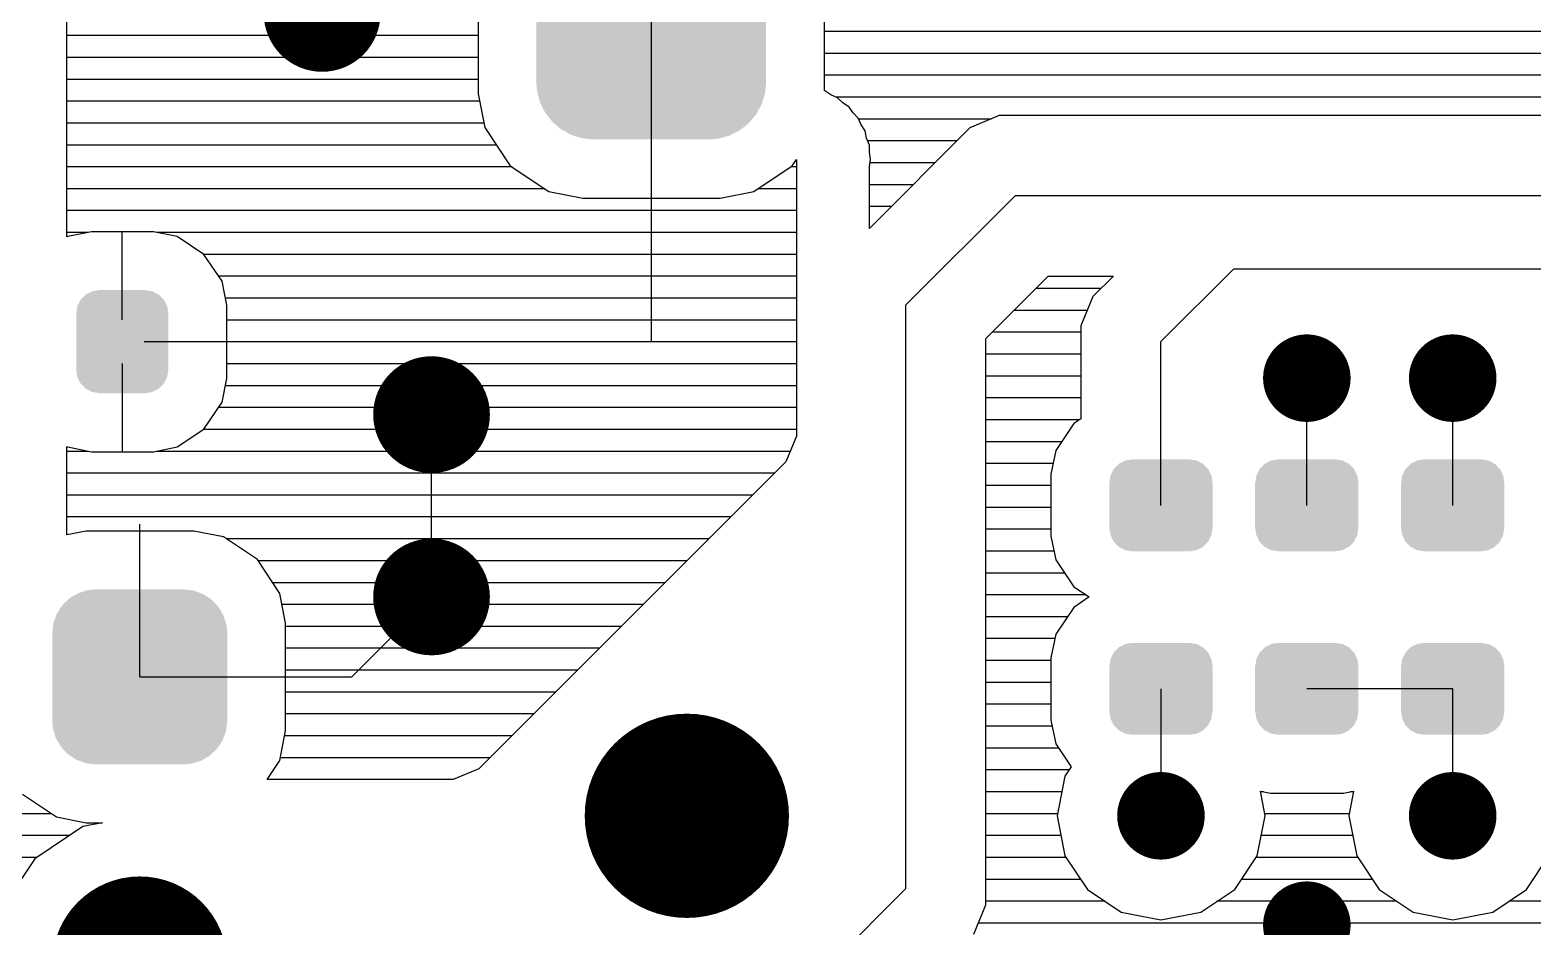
# Model space of a CAD drawing. Extents: x 295 to 953, y 10 to 290.
# Drawn here: x 516.64 to 546.73, y 118.13 to 136.09 of the extents above; entities that cross this region are included whole.
import ezdxf

# ---------------------------------------------------------------- set-up
doc = ezdxf.new("R2010")
doc.units = 0
doc.header["$LTSCALE"] = 5
doc.header["$MEASUREMENT"] = 0
doc.layers.get('0').update_dxf_attribs({"linetype": 'CONTINUOUS', "lineweight": 25})
doc.layers.add('DV-PEI-A6_BOT', color=7, linetype='CONTINUOUS')

msp = doc.modelspace()

# ---------------------------------------------------------------- linework, layer by layer
for points, const_width in [([(523.071, 136.42, -1), (521.902, 136.42, -1)], 1.168), ([(542.642, 129.117, -1), (541.765, 129.117, -1)], 0.876), ([(545.563, 129.117, -1), (544.686, 129.117, -1)], 0.876), ([(525.262, 128.387, -1), (524.093, 128.387, -1)], 1.168), ([(525.262, 124.736, -1), (524.093, 124.736, -1)], 1.168), ([(530.812, 120.354, -1), (528.767, 120.354, -1)], 2.045), ([(539.721, 120.354, -1), (538.844, 120.354, -1)], 0.876), ([(545.563, 120.354, -1), (544.686, 120.354, -1)], 0.876), ([(519.712, 117.387, -1), (517.959, 117.387, -1)], 1.753), ([(542.642, 118.164, -1), (541.765, 118.164, -1)], 0.876)]:
    msp.add_lwpolyline(points, format="xyb", close=True, dxfattribs=dict(const_width=const_width))
for points in [[(531.375, 135.129), (531.375, 142.092), (526.778, 135.129), (526.778, 142.092)], [(531.378, 135.047), (531.375, 135.129), (526.775, 135.047), (526.778, 135.129)], [(531.359, 134.861), (531.378, 135.047), (526.79, 134.861), (526.775, 135.047)], [(531.355, 134.817), (531.359, 134.861), (526.802, 134.817), (526.79, 134.861)], [(531.299, 134.638), (531.355, 134.817), (526.85, 134.638), (526.802, 134.817)], [(531.286, 134.596), (531.299, 134.638), (526.871, 134.596), (526.85, 134.638)], [(531.195, 134.431), (531.286, 134.596), (526.954, 134.431), (526.871, 134.596)], [(531.174, 134.393), (531.195, 134.431), (526.984, 134.393), (526.954, 134.431)], [(531.051, 134.249), (531.174, 134.393), (527.097, 134.249), (526.984, 134.393)], [(531.024, 134.216), (531.051, 134.249), (527.135, 134.216), (527.097, 134.249)], [(530.873, 134.099), (531.024, 134.216), (527.274, 134.099), (527.135, 134.216)], [(530.841, 134.074), (530.873, 134.099), (527.319, 134.074), (527.274, 134.099)], [(530.668, 133.987), (530.841, 134.074), (527.477, 133.987), (527.319, 134.074)], [(530.634, 133.971), (530.668, 133.987), (527.531, 133.971), (527.477, 133.987)], [(530.441, 133.919), (530.634, 133.971), (527.698, 133.919), (527.531, 133.971)], [(530.41, 133.911), (530.441, 133.919), (527.78, 133.911), (527.698, 133.919)], [(530.224, 133.896), (530.41, 133.911), (527.928, 133.896), (527.78, 133.911)], [(519.378, 130.567), (519.322, 130.683), (517.589, 130.567), (517.651, 130.683)], [(519.322, 130.683), (519.309, 130.696), (517.651, 130.683), (517.658, 130.696)], [(519.309, 130.696), (519.22, 130.787), (517.658, 130.696), (517.753, 130.787)], [(519.22, 130.787), (519.202, 130.797), (517.753, 130.787), (517.763, 130.797)], [(519.202, 130.797), (519.09, 130.855), (517.763, 130.797), (517.885, 130.855)], [(519.09, 130.855), (519.06, 130.86), (517.885, 130.855), (517.895, 130.86)], [(519.06, 130.86), (518.946, 130.878), (517.895, 130.86), (518.023, 130.878)], [(518.946, 130.878), (518.946, 130.882), (518.023, 130.878), (518.023, 130.882)], [(519.405, 130.423), (519.386, 130.552), (517.565, 130.423), (517.587, 130.552)], [(519.405, 130.42), (519.405, 130.423), (517.565, 130.42), (517.565, 130.423)], [(519.405, 129.275), (519.405, 130.42), (517.565, 129.275), (517.565, 130.42)], [(519.386, 130.552), (519.378, 130.567), (517.587, 130.552), (517.589, 130.567)], [(519.405, 129.272), (519.405, 129.275), (517.565, 129.272), (517.565, 129.275)], [(519.383, 129.144), (519.405, 129.272), (517.584, 129.144), (517.565, 129.272)], [(519.381, 129.128), (519.383, 129.144), (517.592, 129.128), (517.584, 129.144)], [(519.319, 129.013), (519.381, 129.128), (517.648, 129.013), (517.592, 129.128)], [(519.312, 129), (519.319, 129.013), (517.661, 129), (517.648, 129.013)], [(519.217, 128.908), (519.312, 129), (517.75, 128.908), (517.661, 129)], [(519.207, 128.899), (519.217, 128.908), (517.768, 128.899), (517.75, 128.908)], [(519.085, 128.841), (519.207, 128.899), (517.879, 128.841), (517.768, 128.899)], [(519.075, 128.836), (519.085, 128.841), (517.909, 128.836), (517.879, 128.841)], [(518.946, 128.818), (519.075, 128.836), (518.023, 128.818), (517.909, 128.836)], [(518.946, 128.814), (518.946, 128.818), (518.023, 128.814), (518.023, 128.818)], [(540.288, 127.176), (540.232, 127.293), (538.275, 127.176), (538.335, 127.293)], [(540.232, 127.293), (540.22, 127.305), (538.335, 127.293), (538.342, 127.305)], [(540.22, 127.305), (540.131, 127.398), (538.342, 127.305), (538.437, 127.398)], [(540.131, 127.398), (540.114, 127.407), (538.437, 127.398), (538.446, 127.407)], [(540.114, 127.407), (540.002, 127.466), (538.446, 127.407), (538.568, 127.466)], [(540.002, 127.466), (539.974, 127.471), (538.568, 127.466), (538.578, 127.471)], [(539.974, 127.471), (539.858, 127.491), (538.578, 127.471), (538.707, 127.491)], [(543.209, 127.176), (543.153, 127.293), (541.196, 127.176), (541.256, 127.293)], [(543.153, 127.293), (543.141, 127.305), (541.256, 127.293), (541.263, 127.305)], [(543.141, 127.305), (543.052, 127.398), (541.263, 127.305), (541.358, 127.398)], [(543.052, 127.398), (543.035, 127.407), (541.358, 127.398), (541.367, 127.407)], [(543.035, 127.407), (542.923, 127.466), (541.367, 127.407), (541.489, 127.466)], [(542.923, 127.466), (542.895, 127.471), (541.489, 127.466), (541.499, 127.471)], [(542.895, 127.471), (542.779, 127.491), (541.499, 127.471), (541.628, 127.491)], [(546.13, 127.176), (546.074, 127.293), (544.117, 127.176), (544.177, 127.293)], [(546.074, 127.293), (546.062, 127.305), (544.177, 127.293), (544.184, 127.305)], [(546.062, 127.305), (545.973, 127.398), (544.184, 127.305), (544.279, 127.398)], [(545.973, 127.398), (545.956, 127.407), (544.279, 127.398), (544.288, 127.407)], [(545.956, 127.407), (545.844, 127.466), (544.288, 127.407), (544.41, 127.466)], [(545.844, 127.466), (545.816, 127.471), (544.41, 127.466), (544.42, 127.471)], [(545.816, 127.471), (545.7, 127.491), (544.42, 127.471), (544.549, 127.491)], [(540.316, 126.109), (540.316, 127.032), (538.248, 126.109), (538.248, 127.032)], [(540.314, 127.032), (540.295, 127.161), (538.251, 127.032), (538.272, 127.161)], [(540.295, 127.161), (540.288, 127.176), (538.272, 127.161), (538.275, 127.176)], [(543.237, 126.109), (543.237, 127.032), (541.169, 126.109), (541.169, 127.032)], [(543.235, 127.032), (543.216, 127.161), (541.172, 127.032), (541.193, 127.161)], [(543.216, 127.161), (543.209, 127.176), (541.193, 127.161), (541.196, 127.176)], [(546.158, 126.109), (546.158, 127.032), (544.09, 126.109), (544.09, 127.032)], [(546.156, 127.032), (546.137, 127.161), (544.093, 127.032), (544.114, 127.161)], [(546.137, 127.161), (546.13, 127.176), (544.114, 127.161), (544.117, 127.176)], [(540.293, 125.979), (540.314, 126.109), (538.27, 125.979), (538.251, 126.109)], [(543.214, 125.979), (543.235, 126.109), (541.191, 125.979), (541.172, 126.109)], [(546.135, 125.979), (546.156, 126.109), (544.112, 125.979), (544.093, 126.109)], [(540.29, 125.965), (540.293, 125.979), (538.277, 125.965), (538.27, 125.979)], [(540.229, 125.848), (540.29, 125.965), (538.333, 125.848), (538.277, 125.965)], [(540.223, 125.835), (540.229, 125.848), (538.345, 125.835), (538.333, 125.848)], [(540.128, 125.743), (540.223, 125.835), (538.434, 125.743), (538.345, 125.835)], [(543.211, 125.965), (543.214, 125.979), (541.198, 125.965), (541.191, 125.979)], [(543.15, 125.848), (543.211, 125.965), (541.254, 125.848), (541.198, 125.965)], [(543.144, 125.835), (543.15, 125.848), (541.266, 125.835), (541.254, 125.848)], [(543.049, 125.743), (543.144, 125.835), (541.355, 125.743), (541.266, 125.835)], [(546.132, 125.965), (546.135, 125.979), (544.119, 125.965), (544.112, 125.979)], [(546.071, 125.848), (546.132, 125.965), (544.175, 125.848), (544.119, 125.965)], [(546.065, 125.835), (546.071, 125.848), (544.187, 125.835), (544.175, 125.848)], [(545.97, 125.743), (546.065, 125.835), (544.276, 125.743), (544.187, 125.835)], [(540.118, 125.734), (540.128, 125.743), (538.451, 125.734), (538.434, 125.743)], [(539.997, 125.674), (540.118, 125.734), (538.563, 125.674), (538.451, 125.734)], [(539.987, 125.67), (539.997, 125.674), (538.591, 125.67), (538.563, 125.674)], [(539.858, 125.65), (539.987, 125.67), (538.707, 125.65), (538.591, 125.67)], [(543.039, 125.734), (543.049, 125.743), (541.372, 125.734), (541.355, 125.743)], [(542.918, 125.674), (543.039, 125.734), (541.484, 125.674), (541.372, 125.734)], [(542.908, 125.67), (542.918, 125.674), (541.512, 125.67), (541.484, 125.674)], [(542.779, 125.65), (542.908, 125.67), (541.628, 125.65), (541.512, 125.67)], [(545.96, 125.734), (545.97, 125.743), (544.293, 125.734), (544.276, 125.743)], [(545.839, 125.674), (545.96, 125.734), (544.405, 125.674), (544.293, 125.734)], [(545.829, 125.67), (545.839, 125.674), (544.433, 125.67), (544.405, 125.674)], [(545.7, 125.65), (545.829, 125.67), (544.549, 125.65), (544.433, 125.67)], [(519.84, 124.873), (519.712, 124.888), (517.798, 124.873), (517.959, 124.888)], [(520.381, 124.572), (520.272, 124.686), (517.285, 124.572), (517.405, 124.686)], [(520.272, 124.686), (520.233, 124.711), (517.405, 124.686), (517.431, 124.711)], [(520.233, 124.711), (520.102, 124.796), (517.431, 124.711), (517.576, 124.796)], [(520.102, 124.796), (520.054, 124.813), (517.576, 124.796), (517.605, 124.813)], [(520.054, 124.813), (519.912, 124.865), (517.605, 124.813), (517.771, 124.865)], [(519.912, 124.865), (519.84, 124.873), (517.771, 124.865), (517.798, 124.873)], [(520.561, 124.212), (520.513, 124.365), (517.106, 124.212), (517.161, 124.365)], [(520.513, 124.365), (520.492, 124.402), (517.161, 124.365), (517.175, 124.402)], [(520.492, 124.402), (520.411, 124.539), (517.175, 124.402), (517.264, 124.539)], [(520.411, 124.539), (520.381, 124.572), (517.264, 124.539), (517.285, 124.572)], [(520.588, 124.012), (520.573, 124.172), (517.083, 124.012), (517.101, 124.172)], [(520.588, 122.259), (520.588, 124.012), (517.083, 122.259), (517.083, 124.012)], [(520.573, 124.172), (520.561, 124.212), (517.101, 124.172), (517.106, 124.212)], [(540.22, 123.631), (540.131, 123.724), (538.342, 123.631), (538.437, 123.724)], [(540.131, 123.724), (540.114, 123.733), (538.437, 123.724), (538.446, 123.733)], [(540.114, 123.733), (540.002, 123.792), (538.446, 123.733), (538.568, 123.792)], [(540.002, 123.792), (539.974, 123.796), (538.568, 123.792), (538.578, 123.796)], [(539.974, 123.796), (539.858, 123.816), (538.578, 123.796), (538.707, 123.816)], [(543.141, 123.631), (543.052, 123.724), (541.263, 123.631), (541.358, 123.724)], [(543.052, 123.724), (543.035, 123.733), (541.358, 123.724), (541.367, 123.733)], [(543.035, 123.733), (542.923, 123.792), (541.367, 123.733), (541.489, 123.792)], [(542.923, 123.792), (542.895, 123.796), (541.489, 123.792), (541.499, 123.796)], [(542.895, 123.796), (542.779, 123.816), (541.499, 123.796), (541.628, 123.816)], [(546.062, 123.631), (545.973, 123.724), (544.184, 123.631), (544.279, 123.724)], [(545.973, 123.724), (545.956, 123.733), (544.279, 123.724), (544.288, 123.733)], [(545.956, 123.733), (545.844, 123.792), (544.288, 123.733), (544.41, 123.792)], [(545.844, 123.792), (545.816, 123.796), (544.41, 123.792), (544.42, 123.796)], [(545.816, 123.796), (545.7, 123.816), (544.42, 123.796), (544.549, 123.816)], [(540.314, 123.357), (540.295, 123.487), (538.251, 123.357), (538.272, 123.487)], [(540.295, 123.487), (540.288, 123.501), (538.272, 123.487), (538.275, 123.501)], [(540.288, 123.501), (540.232, 123.618), (538.275, 123.501), (538.335, 123.618)], [(540.232, 123.618), (540.22, 123.631), (538.335, 123.618), (538.342, 123.631)], [(543.235, 123.357), (543.216, 123.487), (541.172, 123.357), (541.193, 123.487)], [(543.216, 123.487), (543.209, 123.501), (541.193, 123.487), (541.196, 123.501)], [(543.209, 123.501), (543.153, 123.618), (541.196, 123.501), (541.256, 123.618)], [(543.153, 123.618), (543.141, 123.631), (541.256, 123.618), (541.263, 123.631)], [(546.156, 123.357), (546.137, 123.487), (544.093, 123.357), (544.114, 123.487)], [(546.137, 123.487), (546.13, 123.501), (544.114, 123.487), (544.117, 123.501)], [(546.13, 123.501), (546.074, 123.618), (544.117, 123.501), (544.177, 123.618)], [(546.074, 123.618), (546.062, 123.631), (544.177, 123.618), (544.184, 123.631)], [(540.316, 122.434), (540.316, 123.357), (538.248, 122.434), (538.248, 123.357)], [(543.237, 122.434), (543.237, 123.357), (541.169, 122.434), (541.169, 123.357)], [(546.158, 122.434), (546.158, 123.357), (544.09, 122.434), (544.09, 123.357)], [(520.569, 122.098), (520.588, 122.259), (517.098, 122.098), (517.083, 122.259)], [(540.293, 122.305), (540.314, 122.434), (538.27, 122.305), (538.251, 122.434)], [(540.29, 122.29), (540.293, 122.305), (538.277, 122.29), (538.27, 122.305)], [(540.229, 122.173), (540.29, 122.29), (538.333, 122.173), (538.277, 122.29)], [(543.214, 122.305), (543.235, 122.434), (541.191, 122.305), (541.172, 122.434)], [(543.211, 122.29), (543.214, 122.305), (541.198, 122.29), (541.191, 122.305)], [(543.15, 122.173), (543.211, 122.29), (541.254, 122.173), (541.198, 122.29)], [(546.135, 122.305), (546.156, 122.434), (544.112, 122.305), (544.093, 122.434)], [(546.132, 122.29), (546.135, 122.305), (544.119, 122.29), (544.112, 122.305)], [(546.071, 122.173), (546.132, 122.29), (544.175, 122.173), (544.119, 122.29)], [(520.565, 122.058), (520.569, 122.098), (517.11, 122.058), (517.098, 122.098)], [(520.509, 121.905), (520.565, 122.058), (517.157, 121.905), (517.11, 122.058)], [(520.496, 121.868), (520.509, 121.905), (517.179, 121.868), (517.157, 121.905)], [(540.223, 122.161), (540.229, 122.173), (538.345, 122.161), (538.333, 122.173)], [(540.128, 122.068), (540.223, 122.161), (538.434, 122.068), (538.345, 122.161)], [(540.118, 122.059), (540.128, 122.068), (538.451, 122.059), (538.434, 122.068)], [(539.997, 122), (540.118, 122.059), (538.563, 122), (538.451, 122.059)], [(539.987, 121.995), (539.997, 122), (538.591, 121.995), (538.563, 122)], [(539.858, 121.976), (539.987, 121.995), (538.707, 121.976), (538.591, 121.995)], [(543.144, 122.161), (543.15, 122.173), (541.266, 122.161), (541.254, 122.173)], [(543.049, 122.068), (543.144, 122.161), (541.355, 122.068), (541.266, 122.161)], [(543.039, 122.059), (543.049, 122.068), (541.372, 122.059), (541.355, 122.068)], [(542.918, 122), (543.039, 122.059), (541.484, 122), (541.372, 122.059)], [(542.908, 121.995), (542.918, 122), (541.512, 121.995), (541.484, 122)], [(542.779, 121.976), (542.908, 121.995), (541.628, 121.976), (541.512, 121.995)], [(546.065, 122.161), (546.071, 122.173), (544.187, 122.161), (544.175, 122.173)], [(545.97, 122.068), (546.065, 122.161), (544.276, 122.068), (544.187, 122.161)], [(545.96, 122.059), (545.97, 122.068), (544.293, 122.059), (544.276, 122.068)], [(545.839, 122), (545.96, 122.059), (544.405, 122), (544.293, 122.059)], [(545.829, 121.995), (545.839, 122), (544.433, 121.995), (544.405, 122)], [(545.7, 121.976), (545.829, 121.995), (544.549, 121.976), (544.433, 121.995)], [(520.407, 121.731), (520.496, 121.868), (517.26, 121.731), (517.179, 121.868)], [(520.386, 121.699), (520.407, 121.731), (517.29, 121.699), (517.26, 121.731)], [(520.266, 121.585), (520.386, 121.699), (517.399, 121.585), (517.29, 121.699)], [(520.24, 121.56), (520.266, 121.585), (517.438, 121.56), (517.399, 121.585)], [(520.095, 121.475), (520.24, 121.56), (517.568, 121.475), (517.438, 121.56)], [(520.065, 121.457), (520.095, 121.475), (517.617, 121.457), (517.568, 121.475)], [(519.9, 121.406), (520.065, 121.457), (517.758, 121.406), (517.617, 121.457)], [(519.872, 121.398), (519.9, 121.406), (517.831, 121.398), (517.758, 121.406)], [(519.712, 121.383), (519.872, 121.398), (517.959, 121.383), (517.831, 121.398)]]:
    msp.add_solid(points)
at = {"layer": 'DV-PEI-A6_BOT'}
for p, q in [((517.375, 132.038), (517.375, 147.87)), ((525.612, 142.402), (525.612, 134.813)), ((532.547, 134.872), (532.547, 142.344)), ((529.076, 138.611), (529.076, 129.859)), ((529.076, 138.173), (529.076, 132.722)), ((571.168, 136.058), (532.547, 136.058)), ((525.612, 135.976), (517.375, 135.976)), ((525.612, 135.538), (517.375, 135.538)), ((571.606, 135.62), (532.547, 135.62)), ((572.342, 135.181), (532.547, 135.181)), ((525.612, 135.1), (517.375, 135.1)), ((525.612, 134.813), (525.747, 134.136)), ((532.552, 134.872), (532.547, 134.872)), ((532.675, 134.79), (532.552, 134.872)), ((525.641, 134.662), (517.375, 134.662)), ((532.809, 134.732), (532.675, 134.79)), ((637.58, 134.743), (532.78, 134.743)), ((532.915, 134.627), (532.809, 134.732)), ((533.037, 134.545), (532.915, 134.627)), ((533.119, 134.428), (533.037, 134.545)), ((525.729, 134.223), (517.375, 134.223)), ((533.218, 134.323), (533.119, 134.428)), ((533.277, 134.188), (533.218, 134.323)), ((535.888, 134.305), (533.224, 134.305)), ((536.046, 134.375), (535.456, 134.13)), ((637.206, 134.375), (536.046, 134.375)), ((525.747, 134.136), (526.255, 133.37)), ((533.359, 134.066), (533.277, 134.188)), ((533.388, 133.92), (533.359, 134.066)), ((533.446, 133.785), (533.388, 133.92)), ((535.456, 134.13), (533.446, 132.114)), ((525.98, 133.785), (517.375, 133.785)), ((535.199, 133.867), (533.411, 133.867)), ((533.446, 133.639), (533.446, 133.785)), ((533.47, 133.493), (533.446, 133.639)), ((526.29, 133.347), (517.375, 133.347)), ((526.255, 133.37), (527.026, 132.856)), ((531.133, 132.856), (531.898, 133.37)), ((531.986, 133.347), (531.869, 133.347)), ((531.898, 133.37), (531.986, 133.493)), ((531.986, 133.493), (531.986, 127.955)), ((533.446, 133.353), (533.47, 133.493)), ((533.446, 132.114), (533.446, 133.353)), ((534.761, 133.429), (533.458, 133.429)), ((526.944, 132.909), (517.375, 132.909)), ((527.026, 132.856), (527.704, 132.722)), ((527.704, 132.722), (530.455, 132.722)), ((530.455, 132.722), (531.133, 132.856)), ((531.986, 132.909), (531.215, 132.909)), ((534.323, 132.991), (533.446, 132.991)), ((536.361, 132.769), (534.171, 130.578)), ((637.866, 132.769), (536.361, 132.769)), ((531.986, 132.471), (517.375, 132.471)), ((533.884, 132.553), (533.446, 132.553)), ((517.375, 131.945), (517.375, 132.038)), ((517.801, 132.033), (517.375, 132.033)), ((517.392, 131.951), (517.375, 131.945)), ((517.866, 132.05), (517.392, 131.951)), ((519.11, 132.05), (517.866, 132.05)), ((518.485, 130.286), (518.485, 132.05)), ((519.583, 131.951), (519.11, 132.05)), ((531.986, 132.033), (519.174, 132.033)), ((520.121, 131.595), (519.583, 131.951)), ((531.986, 131.595), (520.115, 131.595)), ((520.483, 131.057), (520.121, 131.595)), ((539.282, 129.848), (540.743, 131.308)), ((540.743, 131.308), (548.045, 131.308)), ((531.986, 131.156), (520.413, 131.156)), ((520.576, 130.578), (520.483, 131.057)), ((535.777, 129.912), (537.027, 131.162)), ((538.079, 130.911), (536.776, 130.911)), ((537.027, 131.162), (538.33, 131.162)), ((538.33, 131.162), (537.921, 130.753)), ((531.986, 130.718), (520.547, 130.718)), ((537.921, 130.753), (537.676, 130.163)), ((520.576, 129.112), (520.576, 130.578)), ((534.171, 130.578), (534.171, 118.894)), ((537.804, 130.473), (536.338, 130.473)), ((531.986, 130.28), (520.576, 130.28)), ((537.676, 130.035), (535.9, 130.035)), ((537.676, 130.163), (537.676, 128.3)), ((518.923, 129.848), (520.576, 129.848)), ((531.986, 129.842), (520.576, 129.842)), ((529.076, 129.859), (529.059, 129.848)), ((535.777, 119.209), (535.777, 129.912)), ((539.282, 126.57), (539.282, 129.848)), ((518.485, 129.41), (518.485, 127.639)), ((531.986, 129.404), (520.576, 129.404)), ((537.676, 129.597), (535.777, 129.597)), ((520.483, 128.633), (520.576, 129.112)), ((537.676, 129.158), (535.777, 129.158)), ((542.203, 126.57), (542.203, 129.117)), ((545.124, 126.57), (545.124, 129.117)), ((531.986, 128.966), (520.547, 128.966)), ((520.121, 128.095), (520.483, 128.633)), ((531.986, 128.527), (520.413, 128.527)), ((537.676, 128.72), (535.777, 128.72)), ((524.677, 124.736), (524.677, 128.387)), ((537.647, 128.282), (535.777, 128.282)), ((537.536, 128.206), (537.179, 127.669)), ((537.676, 128.3), (537.536, 128.206)), ((519.583, 127.739), (520.121, 128.095)), ((531.986, 128.089), (520.115, 128.089)), ((531.986, 127.955), (531.77, 127.441)), ((517.375, 125.98), (517.375, 127.745)), ((517.375, 127.745), (517.392, 127.739)), ((517.801, 127.651), (517.375, 127.651)), ((517.392, 127.739), (517.866, 127.639)), ((517.866, 127.639), (519.11, 127.639)), ((519.11, 127.639), (519.583, 127.739)), ((531.857, 127.651), (519.174, 127.651)), ((537.29, 127.844), (535.777, 127.844)), ((537.179, 127.669), (537.08, 127.195)), ((531.77, 127.441), (525.624, 121.295)), ((537.121, 127.406), (535.777, 127.406)), ((531.548, 127.213), (517.375, 127.213)), ((537.08, 127.195), (537.08, 125.951)), ((531.109, 126.775), (517.375, 126.775)), ((537.08, 126.968), (535.777, 126.968)), ((537.08, 126.529), (535.777, 126.529)), ((530.671, 126.337), (517.375, 126.337)), ((518.835, 123.135), (518.835, 126.196)), ((537.08, 126.091), (535.777, 126.091)), ((517.76, 126.056), (517.375, 125.98)), ((519.916, 126.056), (517.76, 126.056)), ((518.835, 124.169), (518.835, 126.056)), ((520.512, 125.939), (519.916, 126.056)), ((521.19, 125.484), (520.512, 125.939)), ((530.233, 125.899), (520.565, 125.899)), ((537.08, 125.951), (537.179, 125.478)), ((537.144, 125.653), (535.777, 125.653)), ((521.64, 124.806), (521.19, 125.484)), ((529.795, 125.46), (521.201, 125.46)), ((537.355, 125.215), (535.777, 125.215)), ((537.179, 125.478), (537.536, 124.94)), ((529.357, 125.022), (521.494, 125.022)), ((537.536, 124.94), (537.845, 124.736)), ((521.756, 124.21), (521.64, 124.806)), ((528.919, 124.584), (521.686, 124.584)), ((523.083, 123.135), (524.677, 124.736)), ((537.781, 124.777), (535.777, 124.777)), ((537.845, 124.736), (537.536, 124.526)), ((537.407, 124.339), (535.777, 124.339)), ((537.536, 124.526), (537.179, 123.988)), ((521.756, 122.055), (521.756, 124.21)), ((528.481, 124.146), (521.756, 124.146)), ((537.179, 123.988), (537.08, 123.515)), ((528.042, 123.708), (521.756, 123.708)), ((537.156, 123.901), (535.777, 123.901)), ((537.08, 123.462), (535.777, 123.462)), ((537.08, 123.515), (537.08, 122.271)), ((518.835, 123.135), (523.083, 123.135)), ((519.875, 123.135), (521.756, 123.135)), ((527.604, 123.27), (521.756, 123.27)), ((527.166, 122.832), (521.756, 122.832)), ((537.08, 123.024), (535.777, 123.024)), ((539.282, 122.896), (539.282, 120.354)), ((545.124, 122.896), (542.203, 122.896)), ((545.124, 120.354), (545.124, 122.896)), ((537.08, 122.586), (535.777, 122.586)), ((526.728, 122.393), (521.756, 122.393)), ((537.08, 122.271), (537.179, 121.797)), ((521.64, 121.459), (521.756, 122.055)), ((526.29, 121.955), (521.739, 121.955)), ((537.109, 122.148), (535.777, 122.148)), ((537.238, 121.71), (535.777, 121.71)), ((537.179, 121.797), (537.483, 121.336)), ((521.388, 121.079), (521.64, 121.459)), ((525.852, 121.517), (521.651, 121.517)), ((525.624, 121.295), (525.11, 121.079)), ((537.442, 121.272), (535.777, 121.272)), ((537.483, 121.336), (537.36, 121.149)), ((525.11, 121.079), (521.388, 121.079)), ((525.11, 121.079), (521.388, 121.079)), ((537.36, 121.149), (537.203, 120.354)), ((516.487, 120.787), (517.165, 120.331)), ((537.296, 120.834), (535.777, 120.834)), ((541.368, 120.354), (541.275, 120.845)), ((541.275, 120.845), (541.473, 120.804)), ((541.339, 120.834), (541.275, 120.834)), ((541.473, 120.804), (542.94, 120.804)), ((542.94, 120.804), (543.138, 120.845)), ((543.138, 120.845), (543.045, 120.354)), ((543.138, 120.834), (543.074, 120.834)), ((517.071, 120.395), (510.072, 120.395)), ((537.209, 120.395), (535.777, 120.395)), ((543.051, 120.395), (541.362, 120.395)), ((517.696, 120.138), (516.732, 119.49)), ((517.165, 120.331), (517.76, 120.214)), ((518.088, 120.214), (517.696, 120.138)), ((517.76, 120.214), (518.088, 120.214)), ((537.203, 120.354), (537.36, 119.554)), ((541.21, 119.554), (541.368, 120.354)), ((543.045, 120.354), (543.202, 119.554)), ((517.427, 119.957), (510.072, 119.957)), ((537.279, 119.957), (535.777, 119.957)), ((543.121, 119.957), (541.292, 119.957)), ((516.773, 119.519), (510.072, 119.519)), ((516.732, 119.49), (516.09, 118.526)), ((537.384, 119.519), (535.777, 119.519)), ((537.36, 119.554), (537.81, 118.876)), ((540.76, 118.876), (541.21, 119.554)), ((543.226, 119.519), (541.187, 119.519)), ((543.202, 119.554), (543.652, 118.876)), ((546.602, 118.876), (547.052, 119.554)), ((535.777, 118.573), (535.777, 119.209)), ((534.171, 118.894), (531.25, 115.973)), ((537.676, 119.081), (535.777, 119.081)), ((537.81, 118.876), (538.488, 118.427)), ((540.083, 118.427), (540.76, 118.876)), ((543.518, 119.081), (540.895, 119.081)), ((543.652, 118.876), (544.33, 118.427)), ((545.925, 118.427), (546.602, 118.876)), ((535.538, 117.983), (535.777, 118.573)), ((538.167, 118.643), (535.777, 118.643)), ((544.009, 118.643), (540.404, 118.643)), ((548.221, 118.643), (546.246, 118.643)), ((538.488, 118.427), (539.282, 118.269)), ((539.282, 118.269), (540.083, 118.427)), ((544.33, 118.427), (545.124, 118.269)), ((545.124, 118.269), (545.925, 118.427)), ((548.659, 118.205), (535.625, 118.205))]:
    msp.add_line(p, q, dxfattribs=at)

doc.saveas('drawing.dxf')
